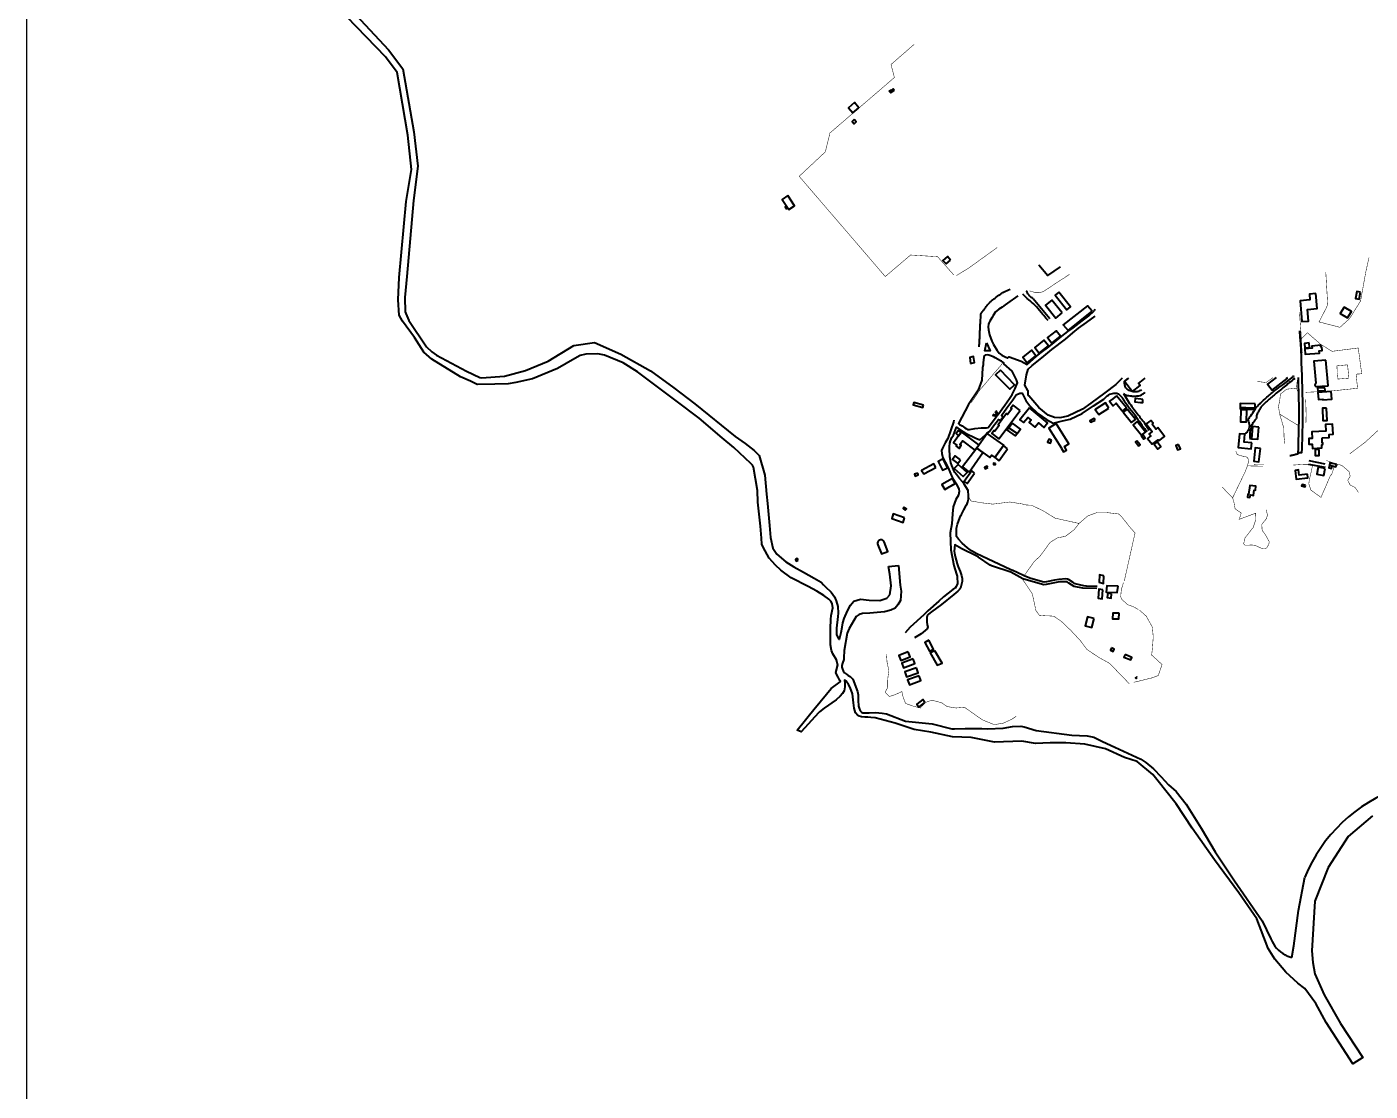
# Model space of a CAD drawing. Header units: metres. Extents: x 428 to 3974, y -4076 to 3914.
# Drawn here: x 1050.681 to 1051.878, y -370.091 to -369.143 of the extents above; entities that cross this region are included whole.
import ezdxf

# ---------------------------------------------------------------- set-up
doc = ezdxf.new("R2010")
doc.units = ezdxf.units.M
doc.header["$MEASUREMENT"] = 0
doc.linetypes.add('DASHED', pattern=[0.75, 0.5, -0.25])
for name, color, linetype, lineweight in [('C-BLDG', 253, 'Continuous', 5), ('C-FENC-AIRF-SECU', 253, 'DASHED', 0), ('C-ROAD-LAND', 253, 'Continuous', 9)]:
    doc.layers.add(name, color=color, linetype=linetype, lineweight=lineweight)

msp = doc.modelspace()

# ---------------------------------------------------------------- linework, layer by layer
msp.add_line((1050.681, -391.0222), (1050.681, -364.5278))
at = {"layer": 'C-BLDG', "lineweight": 40}
for points in [[(1051.4516, -369.2014), (1051.4504, -369.1999), (1051.4493, -369.2008), (1051.4505, -369.2023)], [(1051.4538, -369.1998), (1051.4526, -369.1986), (1051.4508, -369.2003), (1051.452, -369.2015)], [(1051.4221, -369.2155), (1051.4182, -369.211), (1051.4129, -369.2156), (1051.4167, -369.2202)], [(1051.418, -369.2261), (1051.4162, -369.2277), (1051.418, -369.2298), (1051.4199, -369.2281)], [(1051.3589, -369.2937), (1051.3537, -369.2972), (1051.3597, -369.3062), (1051.3648, -369.3028)], [(1051.3574, -369.3031), (1051.3565, -369.3039), (1051.3576, -369.3055), (1051.3585, -369.3048)], [(1051.5039, -369.3512), (1051.5012, -369.3481), (1051.4971, -369.3515), (1051.4998, -369.3546)], [(1051.6002, -369.3798), (1051.5969, -369.3825), (1051.6075, -369.3956), (1051.6108, -369.3929)], [(1051.8293, -369.3811), (1051.8235, -369.3816), (1051.824, -369.3867), (1051.8152, -369.3875), (1051.8168, -369.4059), (1051.8226, -369.4055), (1051.8217, -369.3951), (1051.8304, -369.3944)], [(1051.8689, -369.3798), (1051.8659, -369.3792), (1051.8647, -369.3855), (1051.8677, -369.3861)], [(1051.6033, -369.3982), (1051.5941, -369.3868), (1051.5883, -369.3914), (1051.5975, -369.4029)], [(1051.63, -369.3968), (1051.6258, -369.3919), (1051.6043, -369.4089), (1051.6085, -369.4138)], [(1051.8546, -369.3932), (1051.8509, -369.3989), (1051.8573, -369.4027), (1051.861, -369.3971)], [(1051.6019, -369.4191), (1051.5979, -369.4141), (1051.5901, -369.4203), (1051.5941, -369.4252)], [(1051.5798, -369.4365), (1051.5758, -369.4315), (1051.5681, -369.4377), (1051.572, -369.4427)], [(1051.5911, -369.4276), (1051.587, -369.4225), (1051.5788, -369.429), (1051.5828, -369.4342)], [(1051.8232, -369.425), (1051.8192, -369.4254), (1051.8195, -369.4293), (1051.8235, -369.429)], [(1051.8346, -369.4285), (1051.8338, -369.4286), (1051.8336, -369.4271), (1051.8257, -369.4278), (1051.8259, -369.4296), (1051.8193, -369.4302), (1051.8198, -369.435), (1051.8325, -369.434), (1051.8323, -369.4321), (1051.8349, -369.4319)], [(1051.5217, -369.4433), (1051.5252, -369.4423), (1051.5243, -369.437), (1051.5209, -369.4381)], [(1051.8382, -369.4405), (1051.8275, -369.4414), (1051.8293, -369.4609), (1051.8288, -369.4612), (1051.8285, -369.4616), (1051.8283, -369.4624), (1051.8284, -369.4628), (1051.8288, -369.4634), (1051.8297, -369.4638), (1051.8336, -369.4635), (1051.8337, -369.4645), (1051.8354, -369.4645), (1051.8353, -369.4635), (1051.8395, -369.4631), (1051.8401, -369.463)], [(1051.5482, -369.4494), (1051.544, -369.4534), (1051.5565, -369.4663), (1051.5607, -369.4622)], [(1051.8373, -369.465), (1051.8307, -369.4653), (1051.8309, -369.4678), (1051.8375, -369.4674)], [(1051.843, -369.4682), (1051.831, -369.4693), (1051.8316, -369.4754), (1051.8354, -369.4752), (1051.8354, -369.4757), (1051.8436, -369.475)], [(1051.4798, -369.4804), (1051.471, -369.4781), (1051.4704, -369.4802), (1051.4791, -369.4825)], [(1051.5658, -369.4851), (1051.5595, -369.4804), (1051.5575, -369.483), (1051.5584, -369.4836), (1051.5545, -369.4887), (1051.5537, -369.488), (1051.5463, -369.498), (1051.5472, -369.4987), (1051.5434, -369.5037), (1051.5426, -369.503), (1051.5406, -369.5057), (1051.5469, -369.5104)], [(1051.6449, -369.483), (1051.6418, -369.4784), (1051.6328, -369.4843), (1051.6359, -369.4889)], [(1051.6517, -369.472), (1051.6484, -369.4747), (1051.6455, -369.4769), (1051.6486, -369.481), (1051.6513, -369.4788), (1051.6566, -369.4854), (1051.6569, -369.4858), (1051.6605, -369.4828)], [(1051.6752, -369.4753), (1051.6733, -369.475), (1051.6683, -369.4746), (1051.6681, -369.4774), (1051.6731, -369.478), (1051.675, -369.4781)], [(1051.7752, -369.4794), (1051.7619, -369.4791), (1051.7618, -369.4827), (1051.7668, -369.4827), (1051.7751, -369.483)], [(1051.5741, -369.4827), (1051.5657, -369.4935), (1051.5689, -369.496), (1051.5726, -369.4914), (1051.5756, -369.4939), (1051.574, -369.4958), (1051.5788, -369.5), (1051.5821, -369.4963), (1051.587, -369.5003), (1051.5903, -369.4962)], [(1051.6327, -369.4938), (1051.6319, -369.4924), (1051.628, -369.4943), (1051.6288, -369.4957)], [(1051.6613, -369.4839), (1051.6576, -369.4867), (1051.6649, -369.496), (1051.6686, -369.4932)], [(1051.7751, -369.483), (1051.7668, -369.4827), (1051.7618, -369.4827), (1051.7618, -369.4838), (1051.7751, -369.4842)], [(1051.7679, -369.4846), (1051.7625, -369.4846), (1051.762, -369.4952), (1051.7675, -369.4952)], [(1051.8388, -369.4831), (1051.8351, -369.4831), (1051.8355, -369.4941), (1051.8392, -369.4941)], [(1051.5137, -369.5043), (1051.5133, -369.5047), (1051.5108, -369.5077), (1051.5065, -369.5139), (1051.5095, -369.5161), (1051.5089, -369.5171), (1051.5114, -369.5189), (1051.5133, -369.5162), (1051.5121, -369.5155), (1051.5145, -369.5122), (1051.5256, -369.5204), (1051.529, -369.5158)], [(1051.5133, -369.5047), (1051.511, -369.503), (1051.5088, -369.5058), (1051.5108, -369.5077)], [(1051.5558, -369.5007), (1051.5543, -369.5028), (1051.5614, -369.5079), (1051.5631, -369.5058)], [(1051.5589, -369.4966), (1051.5558, -369.5007), (1051.5631, -369.5058), (1051.566, -369.5019)], [(1051.5978, -369.4968), (1051.5913, -369.5008), (1051.6026, -369.5188), (1051.6026, -369.5189), (1051.6045, -369.522), (1051.607, -369.5204), (1051.6052, -369.5172), (1051.6091, -369.5148)], [(1051.6702, -369.4951), (1051.6665, -369.4979), (1051.6739, -369.5073), (1051.6776, -369.5045)], [(1051.6885, -369.5004), (1051.6866, -369.5017), (1051.6833, -369.4975), (1051.6844, -369.4966), (1051.6823, -369.494), (1051.6781, -369.4972), (1051.6834, -369.504), (1051.6808, -369.506), (1051.6823, -369.5079), (1051.6794, -369.5101), (1051.6834, -369.5152), (1051.6887, -369.5112), (1051.6895, -369.5121), (1051.6944, -369.5083)], [(1051.7785, -369.4999), (1051.7728, -369.4993), (1051.7719, -369.5103), (1051.7775, -369.5108)], [(1051.8348, -369.5096), (1051.8412, -369.5093), (1051.841, -369.5065), (1051.8446, -369.5064), (1051.8441, -369.4974), (1051.8379, -369.4977), (1051.8381, -369.5036), (1051.8258, -369.5042), (1051.826, -369.5102), (1051.8229, -369.5102), (1051.8231, -369.5152), (1051.8261, -369.5151), (1051.8263, -369.5189), (1051.8345, -369.5185), (1051.8345, -369.5158), (1051.8351, -369.5157), (1051.8352, -369.5152), (1051.8356, -369.5151), (1051.8355, -369.514), (1051.835, -369.514)], [(1051.551, -369.5165), (1051.5513, -369.5161), (1051.5365, -369.5056), (1051.5273, -369.5186), (1051.5327, -369.5227), (1051.5387, -369.5272), (1051.5404, -369.5249), (1051.5433, -369.5271)], [(1051.5939, -369.5117), (1051.5914, -369.5107), (1051.5903, -369.5134), (1051.5928, -369.5144)], [(1051.6699, -369.5121), (1051.6687, -369.5131), (1051.6714, -369.5168), (1051.6727, -369.5158)], [(1051.6754, -369.5071), (1051.674, -369.5082), (1051.6759, -369.5108), (1051.6773, -369.5098)], [(1051.6878, -369.5132), (1051.6852, -369.5152), (1051.6886, -369.5196), (1051.6912, -369.5176)], [(1051.707, -369.5154), (1051.7045, -369.5164), (1051.706, -369.5203), (1051.7086, -369.5193)], [(1051.7722, -369.514), (1051.7655, -369.5135), (1051.7661, -369.5063), (1051.7611, -369.506), (1051.7601, -369.5182), (1051.7717, -369.5192)], [(1051.4972, -369.5283), (1051.4928, -369.5305), (1051.4967, -369.5384), (1051.5011, -369.5362)], [(1051.5127, -369.5291), (1051.508, -369.5256), (1051.5055, -369.5288), (1051.5102, -369.5323)], [(1051.5327, -369.5227), (1051.5273, -369.5186), (1051.5145, -369.5355), (1051.5204, -369.54)], [(1051.5547, -369.5192), (1051.551, -369.5165), (1051.5433, -369.5271), (1051.5461, -369.5292), (1051.5466, -369.5295), (1051.547, -369.5297)], [(1051.78, -369.5191), (1051.7752, -369.5185), (1051.7739, -369.5304), (1051.7786, -369.5309)], [(1051.8321, -369.5198), (1051.8285, -369.5199), (1051.8285, -369.5253), (1051.8321, -369.5252)], [(1051.4906, -369.5359), (1051.4888, -369.5328), (1051.4781, -369.5386), (1051.4799, -369.5416)], [(1051.5107, -369.5332), (1051.5071, -369.5369), (1051.5151, -369.5441), (1051.5187, -369.5403)], [(1051.5253, -369.541), (1051.5227, -369.539), (1051.5161, -369.5483), (1051.5187, -369.5503)], [(1051.537, -369.5359), (1051.5362, -369.5347), (1051.534, -369.5361), (1051.5348, -369.5373)], [(1051.544, -369.5323), (1051.5422, -369.5322), (1051.5421, -369.5332), (1051.5439, -369.5334)], [(1051.8217, -369.542), (1051.8144, -369.5428), (1051.8137, -369.5381), (1051.8107, -369.5385), (1051.8116, -369.5463), (1051.8222, -369.5451)], [(1051.8376, -369.537), (1051.8312, -369.5358), (1051.8301, -369.542), (1051.8365, -369.5432)], [(1051.8438, -369.5345), (1051.8413, -369.534), (1051.8408, -369.5364), (1051.8433, -369.537)], [(1051.8478, -369.5333), (1051.8444, -369.5325), (1051.8418, -369.5319), (1051.8413, -369.534), (1051.8438, -369.5345), (1051.8472, -369.5353)], [(1051.4746, -369.541), (1051.4717, -369.542), (1051.4723, -369.5436), (1051.4751, -369.5426)], [(1051.508, -369.5503), (1051.5055, -369.5459), (1051.5055, -369.5459), (1051.4961, -369.551), (1051.4986, -369.5555), (1051.5033, -369.553), (1051.5045, -369.5523)], [(1051.7743, -369.556), (1051.7755, -369.5561), (1051.7759, -369.5527), (1051.7703, -369.5521), (1051.7693, -369.5599), (1051.7686, -369.5598), (1051.7683, -369.5624), (1051.7705, -369.5628), (1051.7709, -369.5604), (1051.7738, -369.5608)], [(1051.8201, -369.5518), (1051.817, -369.551), (1051.8166, -369.5524), (1051.8197, -369.5532)], [(1051.4626, -369.5712), (1051.4615, -369.5724), (1051.4635, -369.5741), (1051.4646, -369.5728)], [(1051.4627, -369.5808), (1051.4527, -369.5771), (1051.4516, -369.5813), (1051.4616, -369.5849)], [(1051.3681, -369.6186), (1051.3672, -369.6171), (1051.3656, -369.6179), (1051.3664, -369.6194)], [(1051.6405, -369.6326), (1051.6364, -369.6315), (1051.6361, -369.6381), (1051.6402, -369.6392)], [(1051.6395, -369.6449), (1051.6359, -369.6443), (1051.6354, -369.6524), (1051.639, -369.653)], [(1051.6531, -369.6416), (1051.6432, -369.6414), (1051.6425, -369.647), (1051.6524, -369.6473)], [(1051.6471, -369.6485), (1051.6438, -369.648), (1051.6435, -369.6518), (1051.6468, -369.6524)], [(1051.6317, -369.6706), (1051.6257, -369.669), (1051.6238, -369.677), (1051.6298, -369.6786)], [(1051.6539, -369.6656), (1051.6483, -369.6656), (1051.648, -369.6709), (1051.6536, -369.6709)], [(1051.4845, -369.6898), (1051.4809, -369.6917), (1051.485, -369.6996), (1051.4886, -369.6978)], [(1051.4662, -369.7003), (1051.4579, -369.7035), (1051.4595, -369.7078), (1051.4678, -369.7046)], [(1051.4706, -369.7063), (1051.4604, -369.7102), (1051.4619, -369.7144), (1051.4721, -369.7105)], [(1051.4899, -369.6994), (1051.4856, -369.7011), (1051.4919, -369.712), (1051.4963, -369.7103)], [(1051.6471, -369.6966), (1051.6463, -369.6986), (1051.6488, -369.6998), (1051.6497, -369.6978)], [(1051.6593, -369.7025), (1051.6583, -369.7049), (1051.6643, -369.7074), (1051.6654, -369.7051)], [(1051.4735, -369.7144), (1051.4632, -369.7181), (1051.4647, -369.7224), (1051.475, -369.7188)], [(1051.4758, -369.7214), (1051.4656, -369.7251), (1051.4672, -369.7295), (1051.4774, -369.7258)], [(1051.6702, -369.723), (1051.6696, -369.7226), (1051.6687, -369.7234), (1051.6693, -369.7238)], [(1051.4809, -369.7453), (1051.479, -369.7427), (1051.4739, -369.7468), (1051.4757, -369.7494)]]:
    msp.add_lwpolyline(points, close=True, dxfattribs=at)
for points in [[(1051.6623, -369.4565), (1051.6589, -369.4592), (1051.666, -369.4682), (1051.6728, -369.4629), (1051.6713, -369.461), (1051.6771, -369.4564)], [(1051.794, -369.4559), (1051.7862, -369.4618), (1051.7903, -369.467), (1051.8038, -369.4568), (1051.803, -369.4558)]]:
    msp.add_lwpolyline(points, dxfattribs=at)
msp.add_lwpolyline([(1051.4447, -369.6022, 1.014817), (1051.439, -369.6047), (1051.4422, -369.6129), (1051.448, -369.6108)], format="xyb", close=True, dxfattribs=at)
at = {"layer": 'C-FENC-AIRF-SECU', "lineweight": 40, "ltscale": 0.2, "const_width": 0.000433, "flags": 128}
for points in [[(1051.5068, -369.3646), (1051.4923, -369.3482), (1051.4682, -369.3467), (1051.4457, -369.3659), (1051.369, -369.2766), (1051.3923, -369.2548), (1051.3964, -369.238), (1051.4538, -369.1886), (1051.4508, -369.177), (1051.4715, -369.159)], [(1051.5091, -369.365), (1051.5202, -369.3582), (1051.5453, -369.3401)], [(1051.8381, -369.3618), (1051.8398, -369.3906), (1051.8386, -369.3937), (1051.8321, -369.4063), (1051.8507, -369.4111), (1051.8592, -369.4035), (1051.8691, -369.3876), (1051.8738, -369.3615), (1051.8766, -369.349)], [(1051.5905, -369.365), (1051.5824, -369.3555)], [(1051.6018, -369.3572), (1051.5905, -369.365)], [(1051.5744, -369.3787), (1051.5793, -369.3802), (1051.5827, -369.3803), (1051.5861, -369.3794), (1051.5914, -369.3761), (1051.5972, -369.3721), (1051.6046, -369.3674), (1051.6098, -369.3639)], [(1051.9693, -369.3799), (1051.9717, -369.391), (1051.9746, -369.4038), (1051.9757, -369.4098), (1051.9902, -369.4384), (1051.958, -369.4565), (1051.9427, -369.4596), (1051.9201, -369.4704), (1051.9177, -369.4721), (1051.9159, -369.4733), (1051.9126, -369.4816), (1051.9014, -369.4931), (1051.8937, -369.4946), (1051.8735, -369.5132), (1051.8596, -369.5237)], [(1051.8172, -369.4339), (1051.817, -369.4326), (1051.8161, -369.4168), (1051.8149, -369.4012), (1051.8146, -369.3975)], [(1051.8218, -369.416), (1051.8163, -369.4213)], [(1051.8335, -369.4262), (1051.8218, -369.416)], [(1051.8335, -369.4262), (1051.8437, -369.4325), (1051.867, -369.4295), (1051.8672, -369.4308), (1051.8684, -369.4397), (1051.8701, -369.4525), (1051.8651, -369.4528)], [(1051.5499, -369.4431), (1051.5492, -369.4444), (1051.5453, -369.449), (1051.5431, -369.4514), (1051.5369, -369.4588), (1051.5328, -369.4636), (1051.5306, -369.4659), (1051.5286, -369.4688), (1051.5249, -369.4745), (1051.5221, -369.4783)], [(1051.8483, -369.4508), (1051.848, -369.4454), (1051.8575, -369.4445), (1051.8587, -369.4564), (1051.849, -369.4572), (1051.8484, -369.4516)], [(1051.7911, -369.4559), (1051.7848, -369.4603), (1051.7768, -369.4593)], [(1051.8651, -369.4528), (1051.8664, -369.4654)], [(1051.8131, -369.457), (1051.8126, -369.459), (1051.812, -369.4653), (1051.8033, -369.4662), (1051.7977, -369.4705), (1051.797, -369.4768), (1051.796, -369.4814), (1051.7969, -369.488), (1051.7983, -369.4892), (1051.813, -369.4982), (1051.8137, -369.4965)], [(1051.8137, -369.4965), (1051.8139, -369.4701), (1051.812, -369.4653)], [(1051.8453, -369.4676), (1051.8375, -369.4682), (1051.8201, -369.469)], [(1051.8453, -369.4676), (1051.8664, -369.4654)], [(1051.82, -369.4749), (1051.8203, -369.4785), (1051.8206, -369.4886), (1051.8204, -369.4962)], [(1051.7969, -369.488), (1051.8007, -369.5008), (1051.8009, -369.5088), (1051.8017, -369.515)], [(1051.7683, -369.5345), (1051.7696, -369.5298), (1051.7682, -369.5268), (1051.7634, -369.5257), (1051.7592, -369.5244), (1051.758, -369.5216)], [(1051.7823, -369.5348), (1051.7683, -369.5345), (1051.7662, -369.5399), (1051.7551, -369.563), (1051.7562, -369.5665), (1051.7573, -369.5726), (1051.7573, -369.5727), (1051.7627, -369.5765), (1051.7622, -369.5787), (1051.7608, -369.5822), (1051.7742, -369.5772), (1051.7757, -369.5767), (1051.7754, -369.5834), (1051.7734, -369.5894), (1051.7662, -369.5986), (1051.7649, -369.6039), (1051.7661, -369.6052), (1051.7723, -369.605), (1051.7742, -369.6052), (1051.7761, -369.6058), (1051.7821, -369.6085), (1051.7842, -369.6084), (1051.7857, -369.6073), (1051.7874, -369.6042), (1051.7877, -369.602), (1051.7843, -369.5958), (1051.7814, -369.5919), (1051.7811, -369.5866), (1051.7855, -369.5812), (1051.7854, -369.5809), (1051.7862, -369.5783), (1051.7849, -369.5735)], [(1051.7832, -369.5333), (1051.7741, -369.5332)], [(1051.8093, -369.5338), (1051.818, -369.5332), (1051.8226, -369.5331), (1051.8226, -369.5337), (1051.8263, -369.5344), (1051.8234, -369.5473), (1051.823, -369.5504), (1051.8248, -369.556), (1051.8338, -369.5626), (1051.8424, -369.5428), (1051.8433, -369.5424), (1051.8454, -369.5359)], [(1051.8385, -369.5297), (1051.8479, -369.5329), (1051.8524, -369.5341), (1051.8587, -369.5395), (1051.8599, -369.5436), (1051.8577, -369.5474), (1051.8598, -369.5515), (1051.8643, -369.5538), (1051.8672, -369.5582)], [(1051.6183, -369.5858), (1051.597, -369.5811), (1051.5862, -369.5745), (1051.5759, -369.5695), (1051.5715, -369.5694), (1051.5675, -369.5684), (1051.5566, -369.5667), (1051.5414, -369.5686), (1051.5316, -369.5674), (1051.5221, -369.5658), (1051.5199, -369.562)], [(1051.7551, -369.563), (1051.75, -369.5579), (1051.7459, -369.5533)], [(1051.5693, -369.6326), (1051.5709, -369.6302), (1051.5782, -369.62), (1051.5839, -369.6145), (1051.5926, -369.6026), (1051.599, -369.5987), (1051.6062, -369.5972), (1051.6139, -369.5914), (1051.6183, -369.5858), (1051.6191, -369.5851), (1051.6262, -369.579), (1051.6346, -369.576), (1051.6422, -369.576), (1051.6538, -369.5774), (1051.6567, -369.5804), (1051.6643, -369.59), (1051.6682, -369.5942), (1051.6586, -369.6371)], [(1051.5682, -369.6351), (1051.5682, -369.6359), (1051.5767, -369.6486), (1051.5799, -369.6634), (1051.583, -369.6676), (1051.589, -369.6681), (1051.5894, -369.668), (1051.5958, -369.6684), (1051.6024, -369.6729), (1051.611, -369.6811), (1051.6193, -369.69), (1051.625, -369.6977), (1051.63, -369.7012), (1051.6362, -369.7053), (1051.6455, -369.7104), (1051.6628, -369.7283), (1051.663, -369.728)], [(1051.6712, -369.6625), (1051.667, -369.6601), (1051.6617, -369.6582), (1051.6563, -369.6534), (1051.6554, -369.651), (1051.656, -369.6445), (1051.6579, -369.6384)], [(1051.6671, -369.7273), (1051.6835, -369.7233), (1051.6888, -369.7213), (1051.6923, -369.7115), (1051.683, -369.703), (1051.6837, -369.6966), (1051.6844, -369.6869), (1051.6836, -369.6781), (1051.6781, -369.6683), (1051.6722, -369.6631)], [(1051.4467, -369.702), (1051.4473, -369.7095), (1051.4489, -369.7169), (1051.4479, -369.7241), (1051.4478, -369.7319), (1051.4456, -369.7361), (1051.4494, -369.7399), (1051.4545, -369.7383), (1051.4605, -369.7355), (1051.461, -369.7387), (1051.4637, -369.7461), (1051.4702, -369.7484), (1051.4769, -369.7502), (1051.4817, -369.7452), (1051.4872, -369.7432), (1051.4944, -369.7451), (1051.4956, -369.7453), (1051.5008, -369.7489), (1051.5088, -369.7502), (1051.5162, -369.7495), (1051.5321, -369.7607), (1051.5427, -369.765), (1051.5508, -369.7637), (1051.5584, -369.7602), (1051.5623, -369.7576)]]:
    msp.add_lwpolyline(points, dxfattribs=at)
at = {"layer": 'C-ROAD-LAND', "lineweight": 40}
for p, q in [((1050.97, -369.1282), (1051.0032, -369.1639)), ((1051.0032, -369.1639), (1051.0158, -369.1808)), ((1051.0158, -369.1808), (1051.0257, -369.2369)), ((1051.0257, -369.2369), (1051.0294, -369.2677)), ((1051.0294, -369.2677), (1051.0253, -369.298)), ((1051.0253, -369.298), (1051.0194, -369.3658)), ((1051.0194, -369.3658), (1051.0177, -369.3846)), ((1051.0177, -369.3846), (1051.0181, -369.3974)), ((1051.0181, -369.3974), (1051.0187, -369.3988)), ((1051.0187, -369.3988), (1051.0214, -369.4051)), ((1051.0214, -369.4051), (1051.037, -369.4285)), ((1051.037, -369.4285), (1051.0417, -369.4329)), ((1051.1454, -369.4413), (1051.1683, -369.4272)), ((1051.1683, -369.4272), (1051.1867, -369.4247)), ((1051.1867, -369.4247), (1051.21, -369.435)), ((1051.0417, -369.4329), (1051.046, -369.4359)), ((1051.046, -369.4359), (1051.0726, -369.4503)), ((1051.1253, -369.4495), (1051.1454, -369.4413)), ((1051.21, -369.435), (1051.2364, -369.4499)), ((1051.0726, -369.4503), (1051.0844, -369.4557)), ((1051.0844, -369.4557), (1051.0859, -369.4561)), ((1051.0859, -369.4561), (1051.1066, -369.4545)), ((1051.1066, -369.4545), (1051.1253, -369.4495)), ((1051.2364, -369.4499), (1051.2574, -369.4651)), ((1051.2574, -369.4651), (1051.2761, -369.4794)), ((1051.2761, -369.4794), (1051.3121, -369.5084)), ((1051.3121, -369.5084), (1051.3209, -369.5147)), ((1051.3209, -369.5147), (1051.3288, -369.5208)), ((1051.3288, -369.5208), (1051.3332, -369.5252)), ((1051.3332, -369.5252), (1051.3384, -369.5427)), ((1051.3384, -369.5427), (1051.3399, -369.5596)), ((1051.3399, -369.5596), (1051.3409, -369.5681)), ((1051.3409, -369.5681), (1051.3426, -369.5876)), ((1051.3426, -369.5876), (1051.3434, -369.5982)), ((1051.3434, -369.5982), (1051.3456, -369.6077)), ((1051.3456, -369.6077), (1051.3491, -369.6131)), ((1051.3491, -369.6131), (1051.357, -369.6201)), ((1051.357, -369.6201), (1051.3642, -369.6245)), ((1051.4487, -369.6241), (1051.4576, -369.6234)), ((1051.4498, -369.6311), (1051.4487, -369.6241)), ((1051.4576, -369.6234), (1051.459, -369.6408)), ((1051.3642, -369.6245), (1051.3729, -369.6293)), ((1051.3729, -369.6293), (1051.3822, -369.6345)), ((1051.3822, -369.6345), (1051.3886, -369.6382)), ((1051.451, -369.6413), (1051.4498, -369.6311)), ((1051.3886, -369.6382), (1051.3908, -369.6404)), ((1051.3908, -369.6404), (1051.3924, -369.6422)), ((1051.3924, -369.6422), (1051.3975, -369.6469)), ((1051.3975, -369.6469), (1051.4005, -369.6513)), ((1051.4498, -369.6493), (1051.451, -369.6413)), ((1051.459, -369.6408), (1051.4597, -369.6461)), ((1051.4597, -369.6461), (1051.4591, -369.6543)), ((1051.4005, -369.6513), (1051.4019, -369.6547)), ((1051.4019, -369.6547), (1051.4034, -369.6598)), ((1051.4034, -369.6598), (1051.4037, -369.6656)), ((1051.412, -369.6635), (1051.4147, -369.6586)), ((1051.4147, -369.6586), (1051.4177, -369.6549)), ((1051.4177, -369.6549), (1051.4235, -369.6531)), ((1051.4235, -369.6531), (1051.4314, -369.6542)), ((1051.4314, -369.6542), (1051.4408, -369.6545)), ((1051.4408, -369.6545), (1051.4472, -369.6524)), ((1051.4472, -369.6524), (1051.4498, -369.6493)), ((1051.457, -369.6582), (1051.4544, -369.6612)), ((1051.4591, -369.6543), (1051.457, -369.6582)), ((1051.4033, -369.6686), (1051.4022, -369.6791)), ((1051.4037, -369.6656), (1051.4033, -369.6686)), ((1051.408, -369.6744), (1051.4092, -369.6706)), ((1051.4092, -369.6706), (1051.412, -369.6635)), ((1051.4199, -369.6687), (1051.4135, -369.6795)), ((1051.4225, -369.667), (1051.4199, -369.6687)), ((1051.4255, -369.6661), (1051.4225, -369.667)), ((1051.432, -369.6657), (1051.4255, -369.6661)), ((1051.4451, -369.6645), (1051.432, -369.6657)), ((1051.4506, -369.6631), (1051.4451, -369.6645)), ((1051.4544, -369.6612), (1051.4506, -369.6631)), ((1051.4022, -369.6791), (1051.4022, -369.6847)), ((1051.4053, -369.6876), (1051.4063, -369.6829)), ((1051.4063, -369.6829), (1051.4072, -369.6783)), ((1051.4072, -369.6783), (1051.408, -369.6744)), ((1051.4117, -369.6836), (1051.4091, -369.6991)), ((1051.4135, -369.6795), (1051.4117, -369.6836)), ((1051.4022, -369.6847), (1051.4033, -369.6875)), ((1051.4033, -369.6875), (1051.4039, -369.6887)), ((1051.4039, -369.6887), (1051.4042, -369.6889)), ((1051.4042, -369.6889), (1051.4048, -369.6888)), ((1051.4048, -369.6888), (1051.4053, -369.6876)), ((1051.4087, -369.7069), (1051.4077, -369.7101)), ((1051.4088, -369.7056), (1051.4087, -369.7069)), ((1051.4091, -369.6991), (1051.4088, -369.7056)), ((1051.4071, -369.7122), (1051.4069, -369.7138)), ((1051.4069, -369.7138), (1051.4076, -369.7157)), ((1051.4077, -369.7101), (1051.4071, -369.7122)), ((1051.4076, -369.7157), (1051.4082, -369.7171)), ((1051.4082, -369.7171), (1051.4094, -369.719)), ((1051.4094, -369.719), (1051.411, -369.72)), ((1051.411, -369.72), (1051.4127, -369.7213)), ((1051.4127, -369.7213), (1051.4143, -369.7221)), ((1051.4143, -369.7221), (1051.4157, -369.7234)), ((1051.4157, -369.7234), (1051.4167, -369.7245)), ((1051.4167, -369.7245), (1051.421, -369.7354)), ((1051.421, -369.7354), (1051.4215, -369.7385)), ((1051.4215, -369.7385), (1051.4216, -369.7431)), ((1051.4216, -369.7431), (1051.4219, -369.7485)), ((1051.4219, -369.7485), (1051.4223, -369.7504)), ((1051.4223, -369.7504), (1051.4232, -369.7528)), ((1051.4232, -369.7528), (1051.4244, -369.7538)), ((1051.4244, -369.7538), (1051.4256, -369.7544)), ((1051.4256, -369.7544), (1051.4278, -369.7545)), ((1051.4278, -369.7545), (1051.4313, -369.7546)), ((1051.4313, -369.7546), (1051.4371, -369.7543)), ((1051.4371, -369.7543), (1051.4428, -369.7548)), ((1051.4428, -369.7548), (1051.4469, -369.7555)), ((1051.4469, -369.7555), (1051.4637, -369.7619)), ((1051.4637, -369.7619), (1051.4874, -369.7644)), ((1051.4874, -369.7644), (1051.5049, -369.7688)), ((1051.5507, -369.768), (1051.559, -369.7668)), ((1051.559, -369.7668), (1051.5664, -369.7664)), ((1051.5664, -369.7664), (1051.5694, -369.767)), ((1051.5694, -369.767), (1051.5801, -369.7701)), ((1051.5049, -369.7688), (1051.5074, -369.7686)), ((1051.5074, -369.7686), (1051.5168, -369.7683)), ((1051.5168, -369.7683), (1051.5317, -369.7685)), ((1051.5317, -369.7685), (1051.5368, -369.7687)), ((1051.5368, -369.7687), (1051.5507, -369.768)), ((1051.5801, -369.7701), (1051.6118, -369.7744)), ((1051.6118, -369.7744), (1051.6255, -369.7749)), ((1051.6255, -369.7749), (1051.6315, -369.7762)), ((1051.6315, -369.7762), (1051.6393, -369.78)), ((1051.6393, -369.78), (1051.6503, -369.7852)), ((1051.6503, -369.7852), (1051.6696, -369.7939)), ((1051.6696, -369.7939), (1051.6733, -369.7958)), ((1051.6733, -369.7958), (1051.6779, -369.7988)), ((1051.6779, -369.7988), (1051.6847, -369.8045)), ((1051.6847, -369.8045), (1051.6914, -369.8116)), ((1051.6914, -369.8116), (1051.698, -369.8186)), ((1051.698, -369.8186), (1051.7047, -369.8247)), ((1051.7047, -369.8247), (1051.7137, -369.8359)), ((1051.7137, -369.8359), (1051.7272, -369.8573)), ((1051.7272, -369.8573), (1051.7396, -369.8782)), ((1051.7396, -369.8782), (1051.7567, -369.9042)), ((1051.7567, -369.9042), (1051.7814, -369.9398)), ((1051.8138, -369.9306), (1051.8194, -369.9009)), ((1051.8096, -369.962), (1051.8138, -369.9306)), ((1051.7814, -369.9398), (1051.7892, -369.9559)), ((1051.7892, -369.9559), (1051.7892, -369.9559)), ((1051.7892, -369.9559), (1051.7892, -369.9559)), ((1051.7892, -369.9559), (1051.7892, -369.9559)), ((1051.8019, -369.97), (1051.8029, -369.9707)), ((1051.8029, -369.9707), (1051.8044, -369.9712)), ((1051.8079, -369.9723), (1051.8096, -369.962)), ((1051.8079, -369.9723), (1051.8079, -369.9723))]:
    msp.add_line(p, q, dxfattribs=at)
for points in [[(1051.8796, -369.8463), (1051.8579, -369.8647), (1051.8401, -369.8922), (1051.8282, -369.9223), (1051.8258, -369.9666), (1051.8267, -369.9769), (1051.8284, -369.987), (1051.8367, -370.0056), (1051.8511, -370.0313), (1051.8711, -370.0615), (1051.8622, -370.0672), (1051.8385, -370.0304), (1051.8291, -370.0134), (1051.8195, -370.0001), (1051.8133, -369.9952), (1051.8025, -369.9854), (1051.7928, -369.9738), (1051.7869, -369.9643), (1051.7869, -369.9643), (1051.7869, -369.9643), (1051.7767, -369.9381), (1051.7607, -369.9149), (1051.7389, -369.8853), (1051.719, -369.8573), (1051.7049, -369.8354), (1051.6877, -369.8139), (1051.6839, -369.8093), (1051.6702, -369.7979), (1051.6588, -369.7942), (1051.642, -369.7867), (1051.6234, -369.7823), (1051.6064, -369.7813), (1051.5927, -369.7811), (1051.5796, -369.7817), (1051.5673, -369.7796), (1051.543, -369.7805), (1051.5222, -369.7765), (1051.5056, -369.7759), (1051.4862, -369.7718), (1051.4714, -369.7692), (1051.4544, -369.7636), (1051.4366, -369.759), (1051.4327, -369.7585), (1051.43, -369.7583), (1051.4276, -369.7583), (1051.4244, -369.7581), (1051.4224, -369.7576), (1051.4211, -369.7568), (1051.4192, -369.7545), (1051.4179, -369.7502), (1051.4175, -369.7455), (1051.4166, -369.7376), (1051.4144, -369.7318), (1051.413, -369.7293), (1051.4108, -369.7262), (1051.4093, -369.7253), (1051.4097, -369.7281), (1051.4096, -369.7313), (1051.4091, -369.7349), (1051.4077, -369.7373), (1051.4054, -369.7396), (1051.4018, -369.7429), (1051.3911, -369.7503), (1051.387, -369.7536), (1051.3863, -369.7546), (1051.3707, -369.7715), (1051.3671, -369.7698), (1051.3832, -369.7501), (1051.3834, -369.7497), (1051.3974, -369.7329), (1051.4055, -369.7269), (1051.4057, -369.7267), (1051.4053, -369.7258), (1051.405, -369.725), (1051.4036, -369.7227), (1051.4021, -369.7201), (1051.4017, -369.7187), (1051.4033, -369.7118), (1051.4033, -369.7117), (1051.4032, -369.7115), (1051.4031, -369.7111), (1051.4023, -369.7074), (1051.399, -369.7018), (1051.3977, -369.6991), (1051.397, -369.694), (1051.3968, -369.6857), (1051.397, -369.6793), (1051.3973, -369.6715), (1051.3976, -369.6679), (1051.3989, -369.6609), (1051.3983, -369.657), (1051.3973, -369.6551), (1051.3953, -369.6531), (1051.391, -369.6501), (1051.3846, -369.646), (1051.377, -369.6421), (1051.3618, -369.6342), (1051.3526, -369.6274), (1051.3479, -369.6231), (1051.3424, -369.6168), (1051.3368, -369.6069), (1051.3357, -369.6043), (1051.3353, -369.599), (1051.3344, -369.5881), (1051.3322, -369.5669), (1051.3318, -369.5565), (1051.3284, -369.5356), (1051.3275, -369.534), (1051.3269, -369.5332), (1051.3259, -369.5323), (1051.3109, -369.5181), (1051.3005, -369.5096), (1051.28, -369.4921), (1051.2595, -369.4766), (1051.2251, -369.4507), (1051.2121, -369.4426), (1051.1957, -369.4358), (1051.1897, -369.4348), (1051.1788, -369.4349), (1051.174, -369.4362), (1051.1691, -369.439), (1051.1537, -369.4477), (1051.1314, -369.457), (1051.1166, -369.4602), (1051.1097, -369.4614), (1051.0979, -369.4616), (1051.0825, -369.4621), (1051.082, -369.4619), (1051.0761, -369.459), (1051.0674, -369.4553), (1051.0417, -369.4396), (1051.0345, -369.4332), (1051.0264, -369.4201), (1051.0156, -369.4055), (1051.0126, -369.4003), (1051.0117, -369.3866), (1051.0126, -369.3668), (1051.0189, -369.2991), (1051.0236, -369.2706), (1051.0203, -369.2399), (1051.0108, -369.1842), (1051.0004, -369.1703), (1050.9662, -369.1348)], [(1051.5824, -369.3555), (1051.5905, -369.365), (1051.6018, -369.3572)], [(1051.6589, -369.4592), (1051.6617, -369.4565)]]:
    msp.add_lwpolyline(points, dxfattribs=at)
at = {"layer": 'C-ROAD-LAND', "lineweight": 40, "flags": 128}
for points in [[(1051.5293, -369.4286, 0.002726), (1051.5297, -369.4227, 0.00489), (1051.5299, -369.4193, 0.000286), (1051.5301, -369.4131, -0.001403), (1051.5302, -369.4118, -0.003107), (1051.5304, -369.4076, 0.002005), (1051.5308, -369.4012, 0.014895), (1051.5308, -369.4, -0.030503), (1051.5308, -369.3994, -0.100291), (1051.5309, -369.3992, -0.021673), (1051.5315, -369.3982, -0.012179), (1051.5333, -369.3957, -0.007249), (1051.5365, -369.3916, -0.003687), (1051.5371, -369.3908, -0.002003), (1051.5383, -369.3895, -0.050094), (1051.5403, -369.3875, -0.013332), (1051.549, -369.381, -0.041868), (1051.5516, -369.3794, -0.021637), (1051.5569, -369.3771)], [(1051.5907, -369.4051, 0.000249), (1051.5869, -369.4006, 0.000416), (1051.5846, -369.3979, 0.000064), (1051.579, -369.3913, 0.021648), (1051.579, -369.3913, 0.020739), (1051.579, -369.3913, -0.000993), (1051.5786, -369.391, -0.007527), (1051.5735, -369.3865, -0.007306), (1051.5683, -369.3817)], [(1051.5907, -369.4051, 0.000249), (1051.5869, -369.4006, 0.000416), (1051.5846, -369.3979, 0.000064), (1051.579, -369.3913, 0.021648), (1051.579, -369.3913, 0.020739), (1051.579, -369.3913, -0.000993), (1051.5786, -369.391, -0.007527), (1051.5735, -369.3865, -0.007306), (1051.5683, -369.3817)], [(1051.5773, -369.3854, -0.068562), (1051.5743, -369.3832, -0.076457), (1051.5724, -369.3805, -0.001377), (1051.572, -369.3798, -0.006778), (1051.572, -369.3796, -0.026907), (1051.5718, -369.3792, -0.018453), (1051.5716, -369.3785)], [(1051.5773, -369.3854, -0.068562), (1051.5743, -369.3832, -0.076457), (1051.5724, -369.3805, -0.001377), (1051.572, -369.3798, -0.006778), (1051.572, -369.3796, -0.026907), (1051.5718, -369.3792, -0.018453), (1051.5716, -369.3785)], [(1051.5726, -369.4674, 0.018932), (1051.5726, -369.4689, 0.024823), (1051.5726, -369.47, 0.000336), (1051.5727, -369.4707, 0.002216), (1051.5727, -369.4708, 0.008081), (1051.5728, -369.471, 0.003037), (1051.5728, -369.4714, 0.14274), (1051.573, -369.4718, 0.094319), (1051.5735, -369.4721)], [(1051.666, -369.4682, -0.058452), (1051.6637, -369.4677, -0.073635), (1051.662, -369.4668, -0.022894), (1051.6604, -369.4654, -0.087503), (1051.66, -369.465, -0.038517), (1051.6595, -369.4638, -0.034944), (1051.6591, -369.4625, -0.009017), (1051.659, -369.4618, -0.007392), (1051.6588, -369.4609, -0.044117), (1051.6588, -369.4603, -0.026226), (1051.6589, -369.4592)], [(1051.6738, -369.4669, -0.033504), (1051.6723, -369.4678, -0.040637), (1051.6708, -369.4684, -0.002578), (1051.67, -369.4686, -0.016894), (1051.6699, -369.4686, -0.038458), (1051.669, -369.4687, -0.031938), (1051.6679, -369.4687, -0.015282), (1051.6676, -369.4687, -0.00776), (1051.667, -369.4686, -0.051767), (1051.6666, -369.4685, -0.032982), (1051.666, -369.4682)], [(1051.7686, -369.4935, 0.000858), (1051.7705, -369.4909, 0.0019), (1051.7713, -369.4898, 0.000217), (1051.7749, -369.4846, 0.002597), (1051.7752, -369.4842, 0.031277), (1051.7756, -369.4835, -0.026701), (1051.776, -369.4827, -0.043665), (1051.7767, -369.4818, -0.012028), (1051.7797, -369.4788, -0.009489), (1051.7808, -369.4778, -0.00133), (1051.7886, -369.4708, -0.018281), (1051.7926, -369.4675, -0.010616), (1051.7998, -369.4622)], [(1051.8104, -369.4567, 0.002498), (1051.8053, -369.4607, 0.006484), (1051.8033, -369.4622, 0.000686), (1051.7939, -369.4699, 0.001771), (1051.7903, -369.4729, 0.012377), (1051.7831, -369.4792, 0.035806), (1051.7808, -369.4816, 0.030514), (1051.7798, -369.483, 0.015587), (1051.7781, -369.486, 0.01449), (1051.7774, -369.4873, 0.011086), (1051.7766, -369.4892, 0.079191), (1051.7763, -369.4902, 0.04116), (1051.7763, -369.4922)], [(1051.6405, -369.4752, -0.105398), (1051.6446, -369.4714, -0.114987), (1051.6494, -369.4698, -0.008717), (1051.6508, -369.4697, -0.02574), (1051.6513, -369.4697, -0.089049), (1051.6526, -369.47, -0.070858), (1051.654, -369.4708)], [(1051.6791, -369.5042, -0.007632), (1051.6761, -369.5006, -0.014449), (1051.6746, -369.4986, -0.001061), (1051.6721, -369.4951, 0.001881), (1051.6707, -369.4931, 0.009766), (1051.6662, -369.487, -0.006631), (1051.6595, -369.4782, -0.023246), (1051.6591, -369.4775, -0.005063), (1051.6572, -369.4743)], [(1051.6578, -369.4701, 0.036285), (1051.6605, -369.4714, 0.059308), (1051.6623, -369.4719, 0.009084), (1051.6649, -369.4722, 0.015411), (1051.6665, -369.4724, 0.028567), (1051.6681, -369.4724, 0.013151), (1051.6715, -369.472, 0.095609), (1051.6739, -369.4713, 0.060173), (1051.677, -369.469)], [(1051.6624, -369.4776, 0.000631), (1051.6663, -369.4828, 0.000631), (1051.6701, -369.4879, 0.00053), (1051.6734, -369.4922, 0.00053), (1051.6767, -369.4965)], [(1051.7711, -369.5109, -0.072007), (1051.7708, -369.5047, -0.072007), (1051.7723, -369.4986, -0.04411), (1051.774, -369.4952, -0.04411), (1051.7763, -369.4922)], [(1051.7686, -369.4935, -0.143809), (1051.77, -369.4989, -0.143809), (1051.7682, -369.5041, -0.038684), (1051.7672, -369.5053, -0.038684), (1051.7661, -369.5063)], [(1051.8135, -369.5239, -0.003883), (1051.8127, -369.5241, -0.003883), (1051.8119, -369.5243, -0.013999), (1051.809, -369.5251, -0.013999), (1051.8061, -369.5257)]]:
    msp.add_lwpolyline(points, format="xyb", dxfattribs=at)
for points in [[(1051.5638, -369.3831), (1051.5547, -369.3896), (1051.5525, -369.3912), (1051.5513, -369.3921), (1051.5498, -369.3931), (1051.5468, -369.395), (1051.545, -369.3963), (1051.544, -369.3974), (1051.5417, -369.4006), (1051.5405, -369.4028), (1051.5387, -369.4057), (1051.5379, -369.4073), (1051.5375, -369.4082), (1051.5372, -369.4107), (1051.5375, -369.4132), (1051.5385, -369.4178), (1051.5405, -369.4233), (1051.5421, -369.4265), (1051.5454, -369.4317), (1051.5471, -369.434), (1051.5494, -369.4359), (1051.5537, -369.4379), (1051.5545, -369.4386), (1051.5561, -369.4375), (1051.5668, -369.4412), (1051.572, -369.4442), (1051.5804, -369.4367), (1051.5847, -369.4336), (1051.5913, -369.4286), (1051.5962, -369.4245), (1051.603, -369.419), (1051.6084, -369.4147), (1051.6132, -369.4116), (1051.6211, -369.4053), (1051.627, -369.4009), (1051.6318, -369.3964)], [(1051.5638, -369.3831), (1051.5547, -369.3896), (1051.5525, -369.3912), (1051.5513, -369.3921), (1051.5498, -369.3931), (1051.5468, -369.395), (1051.545, -369.3963), (1051.544, -369.3974), (1051.5417, -369.4006), (1051.5405, -369.4028), (1051.5387, -369.4057), (1051.5379, -369.4073), (1051.5375, -369.4082), (1051.5372, -369.4107), (1051.5375, -369.4132), (1051.5385, -369.4178), (1051.5405, -369.4233), (1051.5421, -369.4265), (1051.5454, -369.4317), (1051.5471, -369.434), (1051.5494, -369.4359), (1051.5537, -369.4379), (1051.5545, -369.4386), (1051.5561, -369.4375), (1051.5668, -369.4412), (1051.572, -369.4442), (1051.5804, -369.4367), (1051.5847, -369.4336), (1051.5913, -369.4286), (1051.5962, -369.4245), (1051.603, -369.419), (1051.6084, -369.4147), (1051.6132, -369.4116), (1051.6211, -369.4053), (1051.627, -369.4009), (1051.6318, -369.3964)], [(1051.5773, -369.3854), (1051.5923, -369.4032)], [(1051.5773, -369.3854), (1051.5923, -369.4032)], [(1051.6326, -369.3951), (1051.6324, -369.3956), (1051.6318, -369.3964)], [(1051.6326, -369.3951), (1051.6324, -369.3956), (1051.6318, -369.3964)], [(1051.5726, -369.4674), (1051.5699, -369.4626), (1051.5716, -369.4535), (1051.5729, -369.4483), (1051.5765, -369.445), (1051.5851, -369.4382), (1051.5942, -369.431), (1051.6062, -369.4217), (1051.6128, -369.4161), (1051.6177, -369.412), (1051.6249, -369.4067), (1051.6327, -369.4012)], [(1051.5442, -369.4852), (1051.5459, -369.489), (1051.5523, -369.4803), (1051.5564, -369.4745), (1051.5587, -369.4709), (1051.5613, -369.4657), (1051.5626, -369.4626), (1051.5634, -369.4605), (1051.5625, -369.4579), (1051.5587, -369.4501), (1051.5514, -369.4436), (1051.5512, -369.4427), (1051.5491, -369.4412), (1051.5484, -369.4411), (1051.5437, -369.4382), (1051.5422, -369.4375), (1051.5378, -369.4359), (1051.5365, -369.4357), (1051.5347, -369.4358), (1051.5339, -369.4364), (1051.5334, -369.438), (1051.533, -369.4424), (1051.5328, -369.4446), (1051.5323, -369.4472), (1051.5317, -369.4581), (1051.5284, -369.467), (1051.5199, -369.4798), (1051.511, -369.4968), (1051.5119, -369.4977), (1051.5142, -369.499), (1051.5153, -369.4997), (1051.5166, -369.5007), (1051.518, -369.5016), (1051.519, -369.502), (1051.5208, -369.502), (1051.5254, -369.5011), (1051.5311, -369.5006), (1051.5359, -369.5005), (1051.5374, -369.5004), (1051.5448, -369.4906), (1051.5412, -369.4897)], [(1051.6566, -369.4565), (1051.6512, -369.4619), (1051.6412, -369.4696), (1051.6289, -369.4787), (1051.6213, -369.484), (1051.6084, -369.4903), (1051.6013, -369.4918), (1051.5964, -369.4915), (1051.5907, -369.4894), (1051.5825, -369.4824), (1051.5735, -369.4721)], [(1051.7998, -369.4622), (1051.8093, -369.4549)], [(1051.8093, -369.4549), (1051.8097, -369.4541)], [(1051.6344, -369.6419), (1051.6248, -369.6416), (1051.6244, -369.6416), (1051.6227, -369.6414), (1051.6147, -369.6395), (1051.614, -369.6392), (1051.613, -369.6385), (1051.6089, -369.6358), (1051.6081, -369.6354), (1051.6065, -369.6352), (1051.6002, -369.6356), (1051.5965, -369.6363), (1051.5893, -369.6378), (1051.5871, -369.6381), (1051.5856, -369.6377), (1051.5744, -369.6346), (1051.5693, -369.6326), (1051.5631, -369.6296), (1051.5593, -369.6278), (1051.5574, -369.627), (1051.5419, -369.6196), (1051.5273, -369.613), (1051.5224, -369.6102), (1051.5189, -369.6076), (1051.5142, -369.6034), (1051.511, -369.5997), (1051.5091, -369.5973), (1051.5091, -369.5955), (1051.5091, -369.59), (1051.5101, -369.5863), (1051.5121, -369.5807), (1051.513, -369.5788), (1051.5135, -369.5778), (1051.5156, -369.5737), (1051.518, -369.5693), (1051.5185, -369.5683), (1051.5191, -369.5665), (1051.5198, -369.5642), (1051.5199, -369.562), (1051.5198, -369.56), (1051.5196, -369.5577), (1051.5194, -369.5566), (1051.5159, -369.5509), (1051.5145, -369.5487), (1051.5119, -369.5458), (1051.509, -369.5423), (1051.5077, -369.5403), (1051.5069, -369.5385), (1051.5064, -369.5377), (1051.5051, -369.5341), (1051.5042, -369.5319), (1051.5037, -369.5296), (1051.5033, -369.5266), (1051.5031, -369.5249), (1051.5028, -369.5204), (1051.5028, -369.5174), (1051.5033, -369.5144), (1051.5038, -369.5123), (1051.5051, -369.5093), (1051.5064, -369.5073), (1051.509, -369.5), (1051.5114, -369.5019), (1051.5171, -369.5053), (1051.5264, -369.5098), (1051.5299, -369.5113), (1051.5354, -369.5065), (1051.5363, -369.5053), (1051.5385, -369.5039), (1051.5413, -369.5001), (1051.5465, -369.4931), (1051.5484, -369.4937), (1051.5504, -369.4911), (1051.5493, -369.4896), (1051.5539, -369.4829), (1051.5593, -369.4756), (1051.5624, -369.4712), (1051.5656, -369.4698), (1051.5677, -369.4697), (1051.5708, -369.4763), (1051.5746, -369.4809), (1051.5817, -369.4878), (1051.5892, -369.4932), (1051.5951, -369.4965), (1051.5951, -369.4964), (1051.6037, -369.4945), (1051.6104, -369.4928), (1051.621, -369.4878), (1051.6311, -369.4811), (1051.6405, -369.4752)], [(1051.6572, -369.4743), (1051.654, -369.4708)], [(1051.6578, -369.4701), (1051.6624, -369.4776)], [(1051.5435, -369.486), (1051.5453, -369.4899), (1051.5414, -369.4889)], [(1051.5069, -369.4939), (1051.5065, -369.4956), (1051.5013, -369.5101), (1051.499, -369.5139), (1051.4966, -369.5188), (1051.4958, -369.5207), (1051.4962, -369.5234), (1051.4971, -369.5273), (1051.499, -369.5313), (1051.5016, -369.5364), (1051.5046, -369.5433), (1051.5062, -369.5463), (1051.5087, -369.5505), (1051.5111, -369.555), (1051.5114, -369.5573), (1051.5108, -369.5606), (1051.5086, -369.5646), (1051.5073, -369.5677), (1051.5062, -369.5709), (1051.5055, -369.5773), (1051.5049, -369.586), (1051.5034, -369.5941), (1051.5041, -369.6094), (1051.5069, -369.6232), (1051.5092, -369.6309), (1051.5096, -369.6329), (1051.5098, -369.635), (1051.5099, -369.6376), (1051.5099, -369.6392), (1051.5095, -369.6408), (1051.5089, -369.642), (1051.5079, -369.6435), (1051.506, -369.6446), (1051.4975, -369.6511), (1051.4933, -369.655), (1051.4835, -369.6636), (1051.4801, -369.6671), (1051.468, -369.6782), (1051.4633, -369.6833)], [(1051.6767, -369.4965), (1051.6809, -369.5026)], [(1051.8135, -369.5229), (1051.8135, -369.5239)], [(1051.8378, -369.536), (1051.823, -369.5332)], [(1051.8231, -369.5296), (1051.8374, -369.5328)], [(1051.634, -369.6437), (1051.6216, -369.6435), (1051.6141, -369.6421), (1051.6092, -369.6389), (1051.6076, -369.6379), (1051.6059, -369.6377), (1051.6015, -369.6377), (1051.6008, -369.6378), (1051.5889, -369.6402), (1051.5868, -369.6404), (1051.5858, -369.6401), (1051.5682, -369.6351), (1051.5574, -369.6292), (1051.5402, -369.6236), (1051.5398, -369.6234), (1051.539, -369.6229), (1051.5287, -369.6158), (1051.5268, -369.6147), (1051.5138, -369.6084), (1051.5076, -369.6048), (1051.5072, -369.6104), (1051.5073, -369.6122), (1051.5078, -369.6152), (1051.5097, -369.6219), (1051.5106, -369.6244), (1051.5123, -369.6285), (1051.5137, -369.6323), (1051.5142, -369.6347), (1051.5141, -369.6375), (1051.5134, -369.6411), (1051.5126, -369.6433), (1051.5117, -369.6447), (1051.5104, -369.646), (1051.5068, -369.649), (1051.4957, -369.6579), (1051.4869, -369.6645), (1051.4841, -369.6666), (1051.4833, -369.6675), (1051.4829, -369.6681), (1051.4828, -369.6695), (1051.4826, -369.6735), (1051.4831, -369.676), (1051.4836, -369.6779), (1051.4834, -369.6789), (1051.4829, -369.6797), (1051.4776, -369.6842), (1051.4718, -369.6878)]]:
    msp.add_lwpolyline(points, dxfattribs=at)
at = {"layer": 'C-ROAD-LAND', "lineweight": 40}
msp.add_lwpolyline([(1051.8147, -369.4143, -0.011368), (1051.8169, -369.4597, -0.019797), (1051.8165, -369.523), (1051.8135, -369.5229, 0.019801), (1051.8138, -369.4598, 0.001), (1051.8137, -369.4558)], format="xyb", dxfattribs=at)
at = {"layer": 'C-ROAD-LAND', "lineweight": 40, "flags": 128}
msp.add_lwpolyline([(1051.5359, -369.425), (1051.5392, -369.432), (1051.5343, -369.432)], close=True, dxfattribs=at)
at = {"layer": 'C-ROAD-LAND', "lineweight": 40}
for centre, radius, start, end in [((1051.9485, -369.9534), 0.1393, 108.9138, 157.8727), ((1051.8148, -369.9456), 0.0276, 201.8782, 242.0773), ((1051.8148, -369.9456), 0.0276, 247.8218, 255.5701)]:
    msp.add_arc(centre, radius, start, end, dxfattribs=at)

doc.saveas('drawing.dxf')
